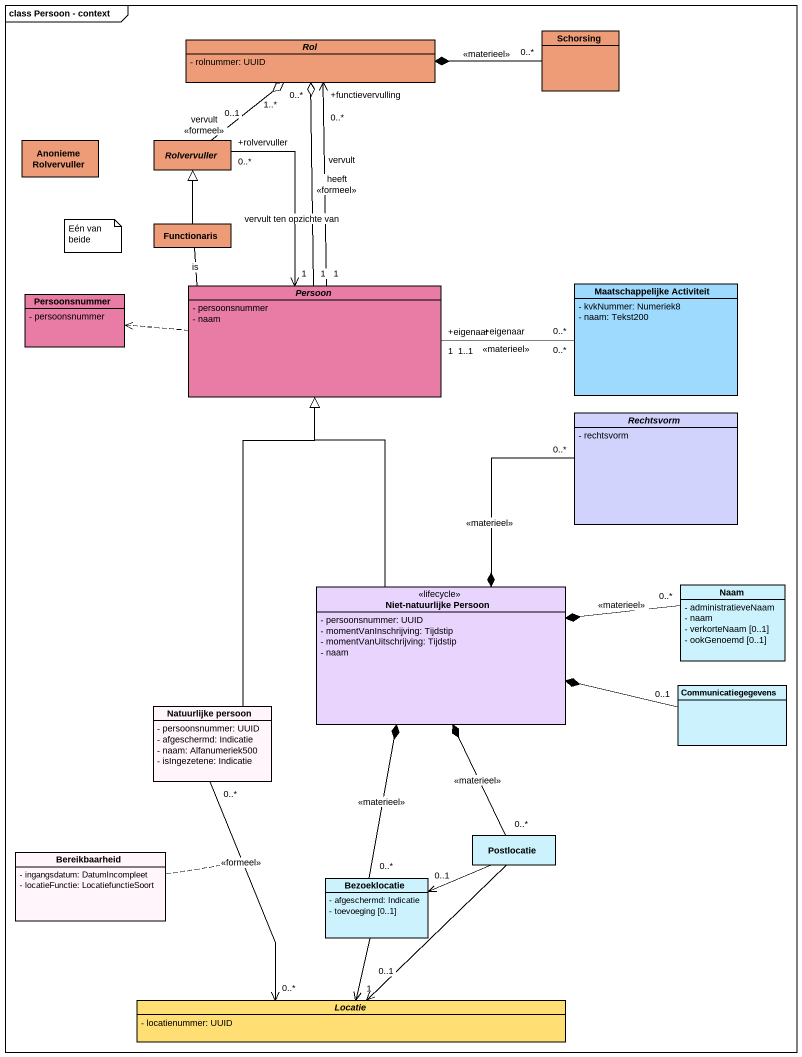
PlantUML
@startuml
mainframe class Persoon - context
hide circle
hide empty members
skinparam classAttributeIconSize 0
class Schorsing #EE9B78
abstract class Rol #EE9B78 {
  - rolnummer: UUID
}
class "Anonieme Rolvervuller" as Anonieme_Rolvervuller #EE9B78
abstract class Rolvervuller #EE9B78
class Functionaris #EE9B78
class Persoonsnummer #E87CA4 {
  - persoonsnummer
}
abstract class Persoon #E87CA4 {
  - persoonsnummer
  - naam
}
class "Maatschappelijke Activiteit" as Maatschappelijke_Activiteit #9EDAFD {
  - kvkNummer: Numeriek8
  - naam: Tekst200
}
abstract class Rechtsvorm #D2D3FC {
  - rechtsvorm
}
class "Niet-natuurlijke Persoon" as Niet_natuurlijke_Persoon <<lifecycle>> #E9D4FE {
  - persoonsnummer: UUID
  - momentVanInschrijving: Tijdstip
  - momentVanUitschrijving: Tijdstip
  - naam
}
class Naam #CCF2FE {
  - administratieveNaam
  - naam
  - verkorteNaam [0..1]
  - ookGenoemd [0..1]
}
class Communicatiegegevens #CCF2FE
class "Natuurlijke persoon" as Natuurlijke_persoon #FFF5FA {
  - persoonsnummer: UUID
  - afgeschermd: Indicatie
  - naam: Alfanumeriek500
  - isIngezetene: Indicatie
}
class Postlocatie #CCF2FE
class Bereikbaarheid #FFF5FA {
  - ingangsdatum: DatumIncompleet
  - locatieFunctie: LocatiefunctieSoort
}
class Bezoeklocatie #CCF2FE {
  - afgeschermd: Indicatie
  - toevoeging [0..1]
}
abstract class Locatie #FFDE73 {
  - locatienummer: UUID
}
Schorsing "0..*" -left-* Rol : <<materieel>>
Rolvervuller "0..1" -up-o "1..*" Rol : vervult\n<<formeel>>
Rolvervuller "+rolvervuller\n0..*" --> "1" Persoon : vervult ten opzichte van
Functionaris -up-|> Rolvervuller
Functionaris -- Persoon : is
Persoon "1" -up-o "0..*" Rol : heeft\n<<formeel>>
Persoon "1" -up-> "+functievervulling\n0..*" Rol : vervult
Persoon .left.> Persoonsnummer
Maatschappelijke_Activiteit "0..*" -left- "+eigenaar\n1" Persoon : <<materieel>>
Maatschappelijke_Activiteit "0..*" -left- "+eigenaar\n1..1" Persoon
Rechtsvorm "0..*" --* Niet_natuurlijke_Persoon : <<materieel>>
Niet_natuurlijke_Persoon -up-|> Persoon
Naam "0..*" -left-* Niet_natuurlijke_Persoon : <<materieel>>
Communicatiegegevens "0..1" -left-* Niet_natuurlijke_Persoon
Natuurlijke_persoon -up-|> Persoon
Natuurlijke_persoon "0..*" --> "0..*" Locatie : <<formeel>>
(Natuurlijke_persoon, Locatie) .. Bereikbaarheid
Postlocatie "0..*" -up-* Niet_natuurlijke_Persoon : <<materieel>>
Postlocatie -left-> "0..1" Bezoeklocatie
Postlocatie --> "0..1" Locatie
Bezoeklocatie "0..*" -up-* Niet_natuurlijke_Persoon : <<materieel>>
Bezoeklocatie --> "1" Locatie
note as N1
  Eén van beide
end note
@enduml
